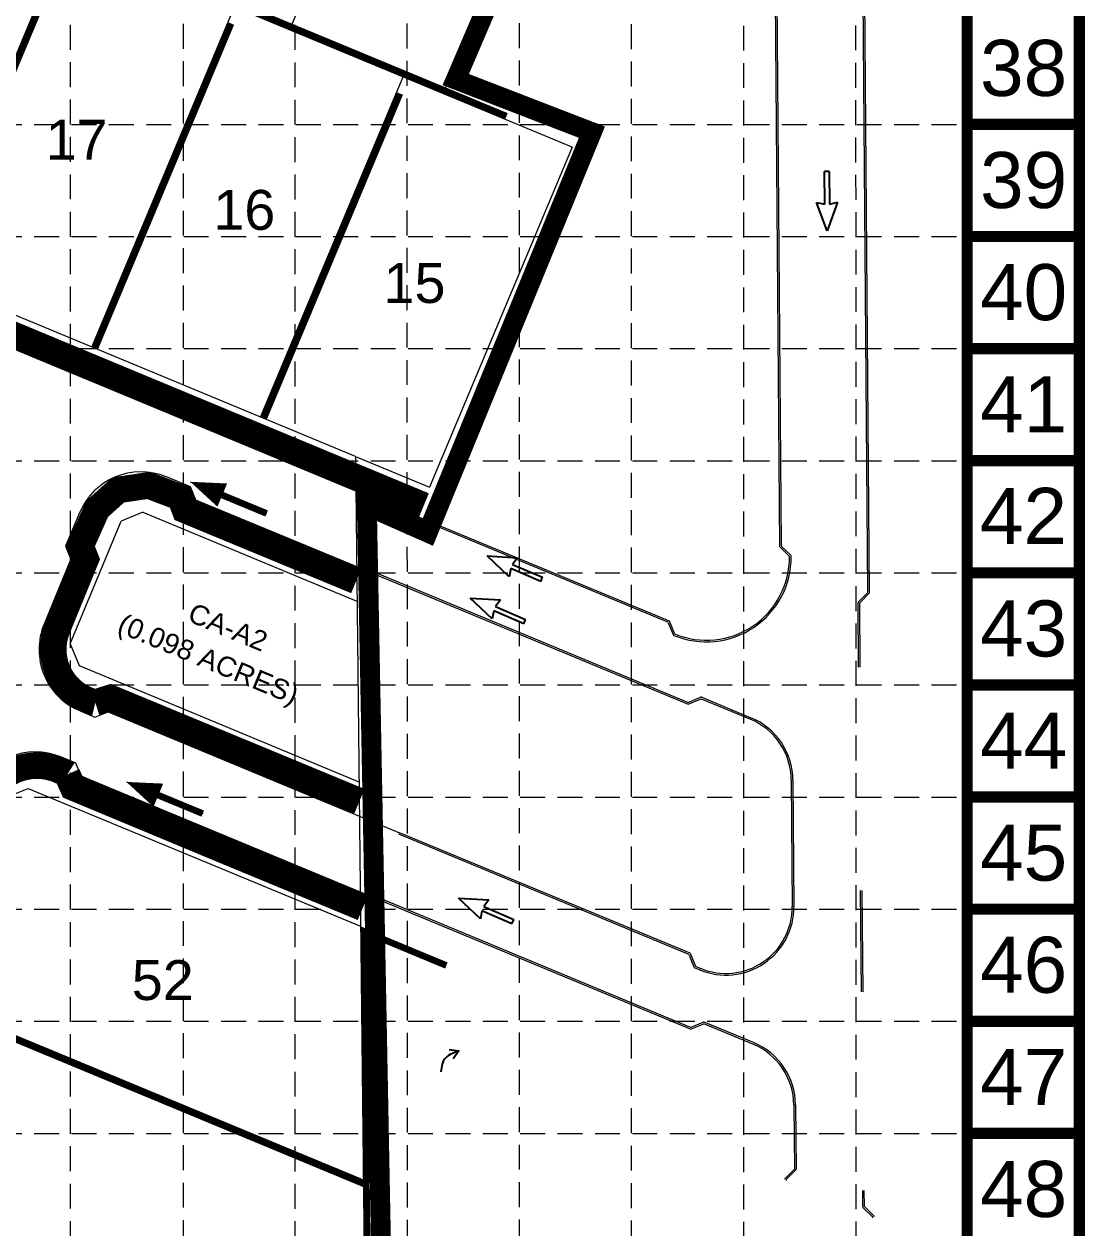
# Model space of a CAD drawing. Extents: x 2510300 to 2511653, y 7110042 to 7112204.
# Drawn here: x 2511333.9 to 2511653.1, y 7110554.9 to 7110917.1 of the extents above; entities that cross this region are included whole.
import ezdxf
from ezdxf.enums import TextEntityAlignment as Align

# ---------------------------------------------------------------- set-up
doc = ezdxf.new("R2010")
doc.units = 0
doc.header["$LTSCALE"] = 100
doc.header["$MEASUREMENT"] = 0
for name, pattern in [('DASHED', [0.75, 0.5, -0.25]), ('HIDDEN', [0.375, 0.25, -0.125]), ('HIDDEN2', [0.1875, 0.125, -0.0625])]:
    doc.linetypes.add(name, pattern=pattern)
for name, color, linetype in [('BASE', 7, 'Continuous'), ('C-WALL-N', 7, 'HIDDEN2'), ('EROSION BLANKETS', 84, 'Continuous'), ('GRID', 254, 'DASHED'), ('LIMITS OF DISTURBANCE', 1, 'Continuous'), ('new', 7, 'Continuous')]:
    doc.layers.add(name, color=color, linetype=linetype)
doc.styles.get("Standard").update_dxf_attribs({"font": 'ARIAL.TTF'})

# ---------------------------------------------------------------- blocks, each defined once
blk = doc.blocks.new('HOE001GR$0$CSA')
for p, q in [((-0.0627, -0.1709), (0, 0)), ((0, 0), (0.0627, -0.1709)), ((-0.0142, -0.1595), (-0.0627, -0.1709)), ((-0.0142, -0.3562), (-0.0142, -0.1595)), ((0.0627, -0.1709), (0.0142, -0.1595)), ((0.0142, -0.1595), (0.0142, -0.3562)), ((-0.0142, -0.3562), (0.0142, -0.3562))]:
    blk.add_line(p, q)

msp = doc.modelspace()

# ---------------------------------------------------------------- linework, layer by layer
at = {"layer": 'BASE', "const_width": 3.37}
for points in [[(2511651.42, 7110043.53), (2511651.42, 7112202.68), (2510301.95, 7112202.68), (2510301.95, 7110043.53)], [(2511617.68, 7110077.27), (2511617.68, 7112168.94), (2510335.69, 7112168.94), (2510335.69, 7110077.27)]]:
    msp.add_lwpolyline(points, close=True, dxfattribs=at)
for points in [[(2511651.42, 7110886.95), (2511617.68, 7110886.95)], [(2511651.42, 7110853.21), (2511617.68, 7110853.21)], [(2511651.42, 7110819.48), (2511617.68, 7110819.48)], [(2511651.42, 7110785.74), (2511617.68, 7110785.74)], [(2511651.42, 7110752), (2511617.68, 7110752)], [(2511651.42, 7110718.27), (2511617.68, 7110718.27)], [(2511651.42, 7110684.53), (2511617.68, 7110684.53)], [(2511651.42, 7110650.79), (2511617.68, 7110650.79)], [(2511651.42, 7110617.06), (2511617.68, 7110617.06)], [(2511651.42, 7110583.32), (2511617.68, 7110583.32)]]:
    msp.add_lwpolyline(points, dxfattribs=at)
at = {"layer": 'C-WALL-N', "color": 33, "linetype": 'Continuous', "const_width": 2, "flags": 128}
for points in [[(2511123.18, 7111037.1), (2511479.06, 7110889.42)], [(2511304.41, 7110840.64), (2511345.39, 7110938.4)], [(2511355.21, 7110819.56), (2511396.19, 7110917.32)], [(2511406.01, 7110798.47), (2511446.99, 7110896.24)], [(2511308.69, 7110621.25), (2511436.38, 7110568.26)]]:
    msp.add_lwpolyline(points, dxfattribs=at)
at = {"layer": 'EROSION BLANKETS', "const_width": 8}
for points in [[(2511435.84, 7110651.21), (2511390.28, 7110670.08), (2511348.61, 7110687.45), (2511346.89, 7110691.32, 0.403623), (2511323.87, 7110686.73), (2511305.26, 7110642.41), (2511303.85, 7110637.66), (2511303.85, 7110633.26), (2511303.5, 7110624.81, -0.507985), (2511241.71, 7110588.32, 0.079924), (2511231.35, 7110591.32), (2511055.29, 7110588.84), (2511046.91, 7110585.11), (2511038.79, 7110582.62), (2511032.66, 7110581.96, -0.48411), (2510986.55, 7110634.27, 0.087307), (2510986.59, 7110645.12), (2510913.85, 7110918.14), (2510908.22, 7110934.91)], [(2511433.85, 7110749.58), (2511382.31, 7110770.94), (2511380.92, 7110774.67), (2511371.38, 7110778.31), (2511362.24, 7110776.96), (2511355.88, 7110771.25), (2511350.87, 7110760.05), (2511352.46, 7110756.13), (2511343.93, 7110735.27, 0.461464), (2511355.34, 7110712.95), (2511359.79, 7110714.36), (2511434.81, 7110683.28)]]:
    msp.add_lwpolyline(points, format="xyb", dxfattribs=at)
msp.add_lwpolyline([(2511089.52, 7110921.94), (2511105.57, 7110916.78), (2511119.75, 7110911.25), (2511147.89, 7110899.61), (2511454.17, 7110772.25)], dxfattribs=at)
at = {"layer": 'GRID', "color": 252, "linetype": 'HIDDEN', "lineweight": 0, "ltscale": 0.3}
for p, q in [((2511347.88, 7110211.92), (2511347.79, 7112168.94)), ((2511381.93, 7110212.23), (2511381.67, 7112169.7)), ((2511415.48, 7110211.88), (2511415.41, 7112169.7)), ((2511449.25, 7110212.29), (2511449.15, 7112169.7)), ((2511483.05, 7110212.41), (2511482.88, 7112169.7)), ((2511516.72, 7110212.11), (2511516.62, 7112169.7)), ((2511550.53, 7110211.67), (2511550.36, 7112169.7)), ((2511584.29, 7110211.76), (2511584.09, 7112169.7)), ((2510335.69, 7110886.95), (2511617.68, 7110886.95)), ((2510335.69, 7110853.21), (2511617.68, 7110853.21)), ((2510335.69, 7110819.48), (2511617.68, 7110819.48)), ((2510335.69, 7110785.74), (2511617.68, 7110785.74)), ((2510335.69, 7110752), (2511617.68, 7110752)), ((2510335.69, 7110718.27), (2511617.68, 7110718.27)), ((2510335.69, 7110684.53), (2511617.68, 7110684.53)), ((2510335.69, 7110650.79), (2511617.68, 7110650.79)), ((2510335.69, 7110617.06), (2511617.68, 7110617.06)), ((2510335.69, 7110583.32), (2511617.68, 7110583.32))]:
    msp.add_line(p, q, dxfattribs=at)
at = {"layer": 'LIMITS OF DISTURBANCE', "linetype": 'HIDDEN2', "ltscale": 3, "const_width": 6}
msp.add_lwpolyline([(2511442.63, 7110480.16), (2511437.04, 7110772.23), (2511455.34, 7110764.12), (2511504.76, 7110884.61), (2511463.79, 7110900.45), (2511510.29, 7111008.92), (2511432.26, 7111041.99), (2511434.2, 7111077.91), (2511425.46, 7112095.79)], dxfattribs=at)
at = {"layer": 'new', "lineweight": 0}
for p, q in [((2511459.93, 7110896.28), (2511072.18, 7111057.19)), ((2511459.93, 7110896.28), (2511072.18, 7111057.19)), ((2511456.66, 7111017.82), (2511413.75, 7110915.45)), ((2511456.66, 7111017.82), (2511413.75, 7110915.45)), ((2511303.49, 7110841.02), (2511346.4, 7110943.39)), ((2511303.49, 7110841.02), (2511346.4, 7110943.39)), ((2511354.29, 7110819.94), (2511397.2, 7110922.31)), ((2511354.29, 7110819.94), (2511397.2, 7110922.31)), ((2511433.6, 7110787.03), (2511120.04, 7110917.15)), ((2511433.6, 7110787.03), (2511120.04, 7110917.15)), ((2511405.09, 7110798.86), (2511448, 7110901.23)), ((2511405.09, 7110798.86), (2511448, 7110901.23)), ((2511383.92, 7110779.4), (2511393.54, 7110775.4)), ((2511393.54, 7110775.4), (2511406.89, 7110769.87)), ((2511369.61, 7110770.28), (2511363.07, 7110767.58)), ((2511369.61, 7110770.28), (2511363.07, 7110767.58)), ((2511369.61, 7110770.28), (2511434.07, 7110743.53)), ((2511369.61, 7110770.28), (2511434.07, 7110743.53)), ((2511347.74, 7110730.63), (2511363.07, 7110767.58)), ((2511347.74, 7110730.63), (2511363.07, 7110767.58)), ((2511347.74, 7110730.63), (2511350.44, 7110724.1)), ((2511347.74, 7110730.63), (2511350.44, 7110724.1)), ((2511350.44, 7110724.1), (2511434.67, 7110689.15)), ((2511350.44, 7110724.1), (2511434.67, 7110689.15)), ((2511364.69, 7110689.08), (2511374.3, 7110685.08)), ((2511328.58, 7110684.45), (2511335.11, 7110687.15)), ((2511328.58, 7110684.45), (2511335.11, 7110687.15)), ((2511335.11, 7110687.15), (2511435.14, 7110645.64)), ((2511335.11, 7110687.15), (2511435.14, 7110645.64)), ((2511374.3, 7110685.08), (2511387.66, 7110679.55)), ((2511308.3, 7110620.32), (2511435.99, 7110567.33)), ((2511308.3, 7110620.32), (2511435.99, 7110567.33))]:
    msp.add_line(p, q, dxfattribs=at)
at = {"layer": 'new', "color": 7, "lineweight": 0}
for p, q in [((2511502.84, 7110998.65), (2511459.93, 7110896.28)), ((2511502.84, 7110998.65), (2511459.93, 7110896.28)), ((2511116.4, 7110908.37), (2511445.77, 7110771.7)), ((2511116.4, 7110908.37), (2511445.77, 7110771.7)), ((2511498.8, 7110880.15), (2511459.93, 7110896.28)), ((2511498.8, 7110880.15), (2511459.93, 7110896.28)), ((2511498.8, 7110880.15), (2511455.89, 7110777.78)), ((2511498.8, 7110880.15), (2511455.89, 7110777.78)), ((2511433.6, 7110787.03), (2511436.96, 7110478.34)), ((2511433.6, 7110787.03), (2511455.89, 7110777.78)), ((2511433.6, 7110787.03), (2511455.89, 7110777.78)), ((2511433.6, 7110787.03), (2511436.96, 7110478.34)), ((2511383.98, 7110777.85), (2511376.71, 7110780.87)), ((2511383.98, 7110777.85), (2511376.71, 7110780.87)), ((2511385.6, 7110773.92), (2511383.98, 7110777.85)), ((2511385.6, 7110773.92), (2511383.98, 7110777.85)), ((2511437.72, 7110752.3), (2511385.6, 7110773.92)), ((2511437.72, 7110752.3), (2511385.6, 7110773.92)), ((2511350.57, 7110770.06), (2511346.4, 7110760.01)), ((2511350.57, 7110770.06), (2511346.4, 7110760.01)), ((2511346.4, 7110760.01), (2511348.02, 7110756.09)), ((2511346.4, 7110760.01), (2511348.02, 7110756.09)), ((2511348.02, 7110756.09), (2511339.92, 7110736.58)), ((2511348.02, 7110756.09), (2511339.92, 7110736.58)), ((2511350.73, 7110710.44), (2511355.24, 7110708.57)), ((2511350.73, 7110710.44), (2511355.24, 7110708.57)), ((2511355.24, 7110708.57), (2511359.16, 7110710.19)), ((2511355.24, 7110708.57), (2511359.16, 7110710.19)), ((2511359.16, 7110710.19), (2511446.83, 7110673.81)), ((2511359.16, 7110710.19), (2511446.83, 7110673.81)), ((2511349.49, 7110694.72), (2511344.98, 7110696.59)), ((2511349.49, 7110694.72), (2511344.98, 7110696.59)), ((2511351.11, 7110690.8), (2511349.49, 7110694.72)), ((2511351.11, 7110690.8), (2511349.49, 7110694.72)), ((2511438.78, 7110654.42), (2511351.11, 7110690.8)), ((2511438.78, 7110654.42), (2511351.11, 7110690.8))]:
    msp.add_line(p, q, dxfattribs=at)
at = {"layer": 'new', "color": 252, "lineweight": 0}
for p, q in [((2511559.68, 7110955.17), (2511561.21, 7110759.9)), ((2511560.18, 7110955.17), (2511561.71, 7110760.32)), ((2511587.82, 7110746.39), (2511586.27, 7110943.51)), ((2511588.32, 7110745.97), (2511586.77, 7110943.92)), ((2511445.57, 7110771.23), (2511527.46, 7110737.26)), ((2511445.77, 7110771.7), (2511528.03, 7110737.56)), ((2511561.21, 7110759.9), (2511564.23, 7110756.92)), ((2511561.85, 7110759.97), (2511564.58, 7110757.28)), ((2511437.72, 7110752.3), (2511533.7, 7110712.47)), ((2511437.91, 7110752.76), (2511533.51, 7110713.09)), ((2511587.67, 7110746.03), (2511584.99, 7110743.33)), ((2511588.32, 7110745.97), (2511585.34, 7110742.97)), ((2511584.99, 7110723.66), (2511584.84, 7110742.97)), ((2511585.49, 7110723.66), (2511585.34, 7110742.97)), ((2511527.73, 7110736.98), (2511529.19, 7110733.45)), ((2511528.03, 7110737.56), (2511529.65, 7110733.64)), ((2511533.7, 7110712.47), (2511537.62, 7110714.09)), ((2511533.89, 7110713.09), (2511537.43, 7110714.55)), ((2511537.62, 7110714.09), (2511552.43, 7110707.95)), ((2511537.81, 7110714.55), (2511552.62, 7110708.41)), ((2511564.76, 7110689.63), (2511565.06, 7110651.61)), ((2511565.26, 7110689.63), (2511565.56, 7110651.62)), ((2511533.71, 7110637.22), (2511446.64, 7110673.35)), ((2511534.29, 7110637.52), (2511446.83, 7110673.81)), ((2511585.52, 7110656.36), (2511585.76, 7110625.9)), ((2511586.02, 7110656.37), (2511586.26, 7110625.9)), ((2511534.47, 7110614.71), (2511438.78, 7110654.42)), ((2511534.27, 7110615.33), (2511438.97, 7110654.88)), ((2511533.98, 7110636.95), (2511535.45, 7110633.41)), ((2511534.29, 7110637.52), (2511535.91, 7110633.6)), ((2511535.72, 7110633.14), (2511537.2, 7110632.52)), ((2511535.91, 7110633.6), (2511537.39, 7110632.98)), ((2511534.47, 7110614.71), (2511538.39, 7110616.33)), ((2511534.66, 7110615.33), (2511538.2, 7110616.79)), ((2511553.19, 7110610.19), (2511538.39, 7110616.33)), ((2511553.38, 7110610.65), (2511538.58, 7110616.79)), ((2511565.53, 7110591.87), (2511565.68, 7110572.58)), ((2511566.03, 7110591.88), (2511566.18, 7110572.59)), ((2511562.7, 7110569.56), (2511565.68, 7110572.58)), ((2511563.35, 7110569.5), (2511566.03, 7110572.23)), ((2511586.27, 7110561.29), (2511586.23, 7110566.16)), ((2511586.77, 7110561.3), (2511586.73, 7110566.16)), ((2511589.14, 7110558.25), (2511586.41, 7110560.94)), ((2511589.79, 7110558.32), (2511586.77, 7110561.3))]:
    msp.add_line(p, q, dxfattribs=at)
at = {"layer": 'new'}
for points in [[(2511383.92, 7110779.4, 0, 7.57, 0), (2511393.54, 7110775.4, 7.57, 7.57, 0)], [(2511364.69, 7110689.08, 0, 7.57, 0), (2511374.3, 7110685.08, 7.57, 7.57, 0)]]:
    msp.add_lwpolyline(points, format="xyseb", dxfattribs=at)
at = {"layer": 'new', "const_width": 2}
for points in [[(2511393.54, 7110775.4), (2511406.89, 7110769.87)], [(2511374.3, 7110685.08), (2511387.66, 7110679.55)]]:
    msp.add_lwpolyline(points, dxfattribs=at)
at = {"layer": 'new', "lineweight": 0, "const_width": 2}
msp.add_lwpolyline([(2511438.29, 7110431.5), (2511436.16, 7110644.14), (2511460.96, 7110633.84)], dxfattribs=at)
at = {"layer": 'new', "color": 7, "elevation": 436.81}
msp.add_lwpolyline([(2511464.73, 7110608.14), (2511462.16, 7110607.04, 0.261257), (2511459.56, 7110603.64), (2511459.29, 7110601.79)], format="xyb", dxfattribs=at)
at = {"layer": 'new', "color": 7, "elevation": 876.55}
msp.add_lwpolyline([(2511461.81, 7110608.59), (2511464.73, 7110608.14), (2511463.05, 7110605.72)], dxfattribs=at)
at = {"layer": 'new', "color": 7, "lineweight": 0}
for centre, start, end in [((2511369.04, 7110762.39), 67.4628, 157.4628), ((2511369.04, 7110762.39), 67.4628, 157.4628), ((2511358.4, 7110728.92), 157.4628, 247.4628), ((2511358.4, 7110728.92), 157.4628, 247.4628), ((2511337.32, 7110678.12), 67.4628, 157.4628), ((2511337.32, 7110678.12), 67.4628, 157.4628)]:
    msp.add_arc(centre, 20, start, end, dxfattribs=at)
at = {"layer": 'new', "color": 252, "lineweight": 0}
for centre, radius, start, end in [((2511562.21, 7110760.32), 0.5, 180.4488, 225.4488), ((2511539.23, 7110756.73), 25.5, 247.4628, 0.4488), ((2511539.23, 7110756.73), 25, 247.4628, 0.4488), ((2511564.23, 7110756.92), 0.5, 0.4488, 45.4488), ((2511585.34, 7110742.97), 0.5, 135.2244, 180.4488), ((2511587.32, 7110746.38), 0.5, 315.2244, 0.4488), ((2511527.26, 7110736.79), 0.5, 22.4628, 67.4628), ((2511529.65, 7110733.64), 0.5, 202.4628, 247.4628), ((2511537.62, 7110714.09), 0.5, 67.4628, 112.4628), ((2511533.7, 7110713.55), 0.5, 247.4628, 292.4628), ((2511544.76, 7110689.47), 20, 0.4488, 67.4628), ((2511544.76, 7110689.47), 20.5, 0.4488, 67.4628), ((2511545.06, 7110651.46), 20.5, 247.4629, 0.4488), ((2511545.06, 7110651.46), 20, 247.4628, 0.4488), ((2511533.52, 7110636.76), 0.5, 22.4628, 67.4628), ((2511535.91, 7110633.6), 0.5, 202.4628, 247.4628), ((2511538.39, 7110616.33), 0.5, 67.4628, 112.4628), ((2511534.47, 7110615.79), 0.5, 247.4628, 292.4628), ((2511545.53, 7110591.71), 20, 0.4488, 67.4628), ((2511545.53, 7110591.71), 20.5, 0.4488, 67.4628), ((2511563.7, 7110569.15), 0.5, 135.4488, 180.4488), ((2511565.68, 7110572.58), 0.5, 315.4488, 0.4488), ((2511586.77, 7110561.3), 0.5, 180.4488, 225.4488), ((2511588.79, 7110557.9), 0.5, 0.4488, 45.4488)]:
    msp.add_arc(centre, radius, start, end, dxfattribs=at)

# ---------------------------------------------------------------- block references
at = {"layer": 'new', "lineweight": 0, "yscale": 50.00000039488077, "zscale": 50.00000039453651}
for p, xscale, rotation in [((2511575.56, 7110854.96), 50.00000039414473, 180.3858826612127), ((2511473.28, 7110757.08), 50.00000039414474, 66.60253577637658), ((2511468.17, 7110744.42), 50.00000039414474, 66.60253577637658), ((2511464.64, 7110654.14), 50.00000039414474, 66.60253577637658)]:
    msp.add_blockref('HOE001GR$0$CSA', p, dxfattribs=dict(at, xscale=xscale, rotation=rotation))

# ---------------------------------------------------------------- texts
at = {"layer": 'BASE'}
for s, p in [('38', (2511634.66, 7110903.95)), ('39', (2511634.66, 7110870.22)), ('40', (2511634.66, 7110836.48)), ('41', (2511634.66, 7110802.74)), ('42', (2511634.62, 7110769.15)), ('43', (2511634.66, 7110735.27)), ('44', (2511634.66, 7110701.53)), ('45', (2511634.66, 7110667.8)), ('46', (2511634.66, 7110634.06)), ('47', (2511634.66, 7110600.32)), ('48', (2511634.66, 7110566.59))]:
    msp.add_text(s, height=16.868, dxfattribs=at).set_placement(p, align=Align.MIDDLE_CENTER)
at = {"layer": 'new', "lineweight": 0}
for s, p in [('17', (2511349.72, 7110882.39)), ('17', (2511349.72, 7110882.39)), ('16', (2511400.17, 7110861.24)), ('16', (2511400.17, 7110861.24)), ('15', (2511451.38, 7110839.13)), ('15', (2511451.38, 7110839.13)), ('52', (2511375.63, 7110629.45)), ('52', (2511375.63, 7110629.45))]:
    msp.add_text(s, height=12, dxfattribs=at).set_placement(p, align=Align.MIDDLE)
for s, p in [('CA-A2', (2511382.72, 7110737.64)), ('(0.098 ACRES)', (2511361.56, 7110734.36))]:
    msp.add_text(s, height=6, rotation=337.4628, dxfattribs=at).set_placement(p)

doc.saveas('drawing.dxf')
